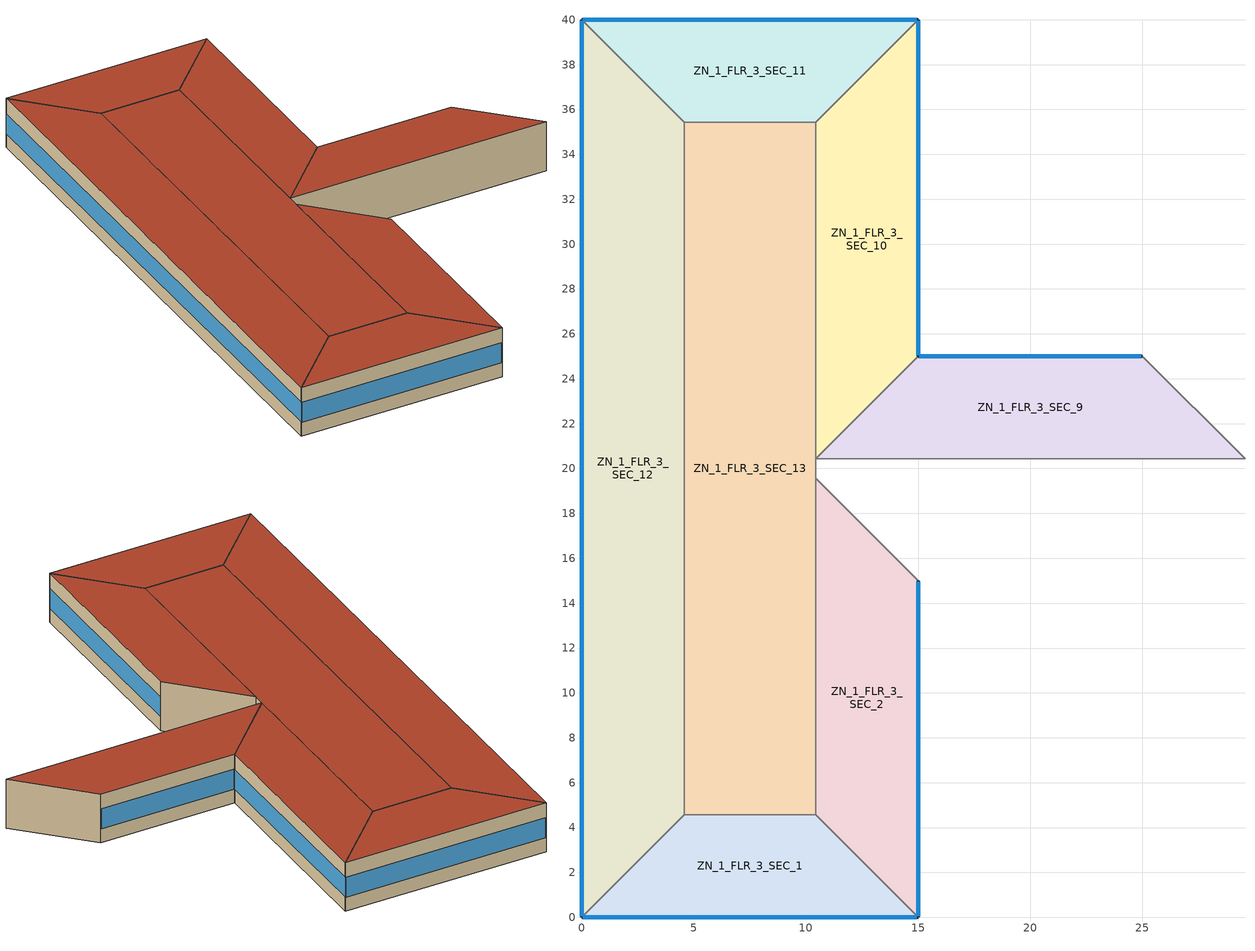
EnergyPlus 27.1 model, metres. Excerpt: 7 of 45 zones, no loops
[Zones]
ZN_1_FLR_3_SEC_1
 floor to ZN_1_FLR_2_SEC_1 (INT-FLOOR-TOPSIDE): 4.57,4.57 10.43,4.57 15,0 0,0 z7.6
 wall outside (ASHRAE 90.1-2004_Sec 5.5-5_Steel-Framed_Ext-wall): 0,0 15,0 z7.6:11.4
 wall to ZN_1_FLR_3_SEC_2 (ASHRAE 90.1-2004_Sec 5.5-5_Interior Wall_Int-Wall): 15,0 10.43,4.57 z7.6:11.4
 wall to ZN_1_FLR_3_SEC_13 (ASHRAE 90.1-2004_Sec 5.5-5_Interior Wall_Int-Wall): 10.43,4.57 4.57,4.57 z7.6:11.4
 wall to ZN_1_FLR_3_SEC_12 (ASHRAE 90.1-2004_Sec 5.5-5_Interior Wall_Int-Wall): 4.57,4.57 0,0 z7.6:11.4
 window (ASHRAE 90.1-2004_Sec 5.5-5_0.3_0.4_fixed_south_window): 0.05,0 14.95,0 z8.7:10.23
 roof outside (ASHRAE 90.1-2004_Sec 5.5-5_IEAD_Roof): 0,0 15,0 10.43,4.57 4.57,4.57 z11.4
ZN_1_FLR_3_SEC_2
 floor to ZN_1_FLR_2_SEC_2 (INT-FLOOR-TOPSIDE): 10.43,19.57 15,15 15,0 10.43,4.57 z7.6
 wall outside (ASHRAE 90.1-2004_Sec 5.5-5_Steel-Framed_Ext-wall): 15,0 15,15 z7.6:11.4
 wall to ZN_1_FLR_3_SEC_3 (ASHRAE 90.1-2004_Sec 5.5-5_Interior Wall_Int-Wall): 15,15 10.43,19.57 z7.6:11.4
 wall to ZN_1_FLR_3_SEC_13 (ASHRAE 90.1-2004_Sec 5.5-5_Interior Wall_Int-Wall): 10.43,19.57 10.43,4.57 z7.6:11.4
 window (ASHRAE 90.1-2004_Sec 5.5-5_0.3_0.4_fixed_east_window): 15,0.05 15,14.95 z8.7:10.23
 roof outside (ASHRAE 90.1-2004_Sec 5.5-5_IEAD_Roof): 10.43,4.57 15,0 15,15 10.43,19.57 z11.4
ZN_1_FLR_3_SEC_9
 floor to ZN_1_FLR_2_SEC_9 (INT-FLOOR-TOPSIDE): 15,25 25,25 29.57,20.43 10.43,20.43 z7.6
 wall outside (ASHRAE 90.1-2004_Sec 5.5-5_Steel-Framed_Ext-wall): 25,25 15,25 z7.6:11.4
 wall to ZN_1_FLR_3_SEC_14 (ASHRAE 90.1-2004_Sec 5.5-5_Interior Wall_Int-Wall): 10.43,20.43 29.57,20.43 z7.6:11.4
 wall to ZN_1_FLR_3_SEC_8 (ASHRAE 90.1-2004_Sec 5.5-5_Interior Wall_Int-Wall): 29.57,20.43 25,25 z7.6:11.4
 wall to ZN_1_FLR_3_SEC_10 (ASHRAE 90.1-2004_Sec 5.5-5_Interior Wall_Int-Wall): 15,25 10.43,20.43 z7.6:11.4
 window (ASHRAE 90.1-2004_Sec 5.5-5_0.3_0.4_fixed_north_window): 24.95,25 15.05,25 z8.7:10.24
 roof outside (ASHRAE 90.1-2004_Sec 5.5-5_IEAD_Roof): 10.43,20.43 29.57,20.43 25,25 15,25 z11.4
ZN_1_FLR_3_SEC_10
 floor to ZN_1_FLR_2_SEC_10 (INT-FLOOR-TOPSIDE): 10.43,35.43 15,40 15,25 10.43,20.43 z7.6
 wall outside (ASHRAE 90.1-2004_Sec 5.5-5_Steel-Framed_Ext-wall): 15,25 15,40 z7.6:11.4
 wall to ZN_1_FLR_3_SEC_11 (ASHRAE 90.1-2004_Sec 5.5-5_Interior Wall_Int-Wall): 15,40 10.43,35.43 z7.6:11.4
 wall to ZN_1_FLR_3_SEC_13 (ASHRAE 90.1-2004_Sec 5.5-5_Interior Wall_Int-Wall): 10.43,35.43 10.43,20.43 z7.6:11.4
 window (ASHRAE 90.1-2004_Sec 5.5-5_0.3_0.4_fixed_east_window): 15,25.05 15,39.95 z8.7:10.23
 roof outside (ASHRAE 90.1-2004_Sec 5.5-5_IEAD_Roof): 10.43,20.43 15,25 15,40 10.43,35.43 z11.4
ZN_1_FLR_3_SEC_11
 floor to ZN_1_FLR_2_SEC_11 (INT-FLOOR-TOPSIDE): 0,40 15,40 10.43,35.43 4.57,35.43 z7.6
 wall outside (ASHRAE 90.1-2004_Sec 5.5-5_Steel-Framed_Ext-wall): 15,40 0,40 z7.6:11.4
 wall to ZN_1_FLR_3_SEC_13 (ASHRAE 90.1-2004_Sec 5.5-5_Interior Wall_Int-Wall): 4.57,35.43 10.43,35.43 z7.6:11.4
 wall to ZN_1_FLR_3_SEC_12 (ASHRAE 90.1-2004_Sec 5.5-5_Interior Wall_Int-Wall): 0,40 4.57,35.43 z7.6:11.4
 window (ASHRAE 90.1-2004_Sec 5.5-5_0.3_0.4_fixed_north_window): 14.95,40 0.05,40 z8.7:10.23
 roof outside (ASHRAE 90.1-2004_Sec 5.5-5_IEAD_Roof): 4.57,35.43 10.43,35.43 15,40 0,40 z11.4
ZN_1_FLR_3_SEC_12
 floor to ZN_1_FLR_2_SEC_12 (INT-FLOOR-TOPSIDE): 0,40 4.57,35.43 4.57,4.57 0,0 z7.6
 wall outside (ASHRAE 90.1-2004_Sec 5.5-5_Steel-Framed_Ext-wall): 0,40 0,0 z7.6:11.4
 wall to ZN_1_FLR_3_SEC_13 (ASHRAE 90.1-2004_Sec 5.5-5_Interior Wall_Int-Wall): 4.57,4.57 4.57,35.43 z7.6:11.4
 window (ASHRAE 90.1-2004_Sec 5.5-5_0.3_0.4_fixed_west_window): 0,39.95 0,0.05 z8.7:10.22
 roof outside (ASHRAE 90.1-2004_Sec 5.5-5_IEAD_Roof): 0,0 4.57,4.57 4.57,35.43 0,40 z11.4
ZN_1_FLR_3_SEC_13
 floor to ZN_1_FLR_2_SEC_13 (INT-FLOOR-TOPSIDE): 4.57,35.43 10.43,35.43 10.43,4.57 4.57,4.57 z7.6
 wall to ZN_1_FLR_3_SEC_14 (ASHRAE 90.1-2004_Sec 5.5-5_Interior Wall_Int-Wall): 10.43,19.57 10.43,20.43 z7.6:11.4
 roof outside (ASHRAE 90.1-2004_Sec 5.5-5_IEAD_Roof): 4.57,4.57 10.43,4.57 10.43,35.43 4.57,35.43 z11.4
[Building]
45 zone PVAV: North Axis {deg}=0; Terrain=City; Loads Convergence Tolerance Value {W}=0.04; Temperature Convergence Tolerance Value {deltaC}=0.2; Solar Distribution=FullInteriorAndExterior; Maximum Number of Warmup Days=25; Minimum Number of Warmup Days=6
[Site:Location]
CHICAGO_IL_USA TMY2-94846: Latitude {deg}=41.78; Longitude {deg}=-87.75; Time Zone {hr}=-6; Elevation {m}=190
[Site:GroundTemperature:BuildingSurface]
19.96, 19.94, 19.99, 20.04, 20.09, 20.17, 20.21, 20.24, 20.23, 20.2, 20.17, 20.12
[Site:WaterMainsTemperature]
Calculation Method=Correlation; Annual Average Outdoor Air Temperature {C}=9.69; Maximum Difference In Monthly Average Outdoor Air Temperatures {deltaC}=28.1
[SizingPeriod:DesignDay] Day of Month=21; Humidity Condition Type=Wetbulb; Barometric Pressure {Pa}=99063; Rain Indicator=No; Snow Indicator=No; Daylight Saving Time Indicator=No; Solar Model Indicator=ASHRAEClearSky
Name | Month | Day Type | Maximum Dry-Bulb Temperature {C} | Daily Dry-Bulb Temperature Range {deltaC} | Wetbulb or DewPoint at Maximum Dry-Bulb {C} | Wind Speed {m/s} | Wind Direction {deg} | Sky Clearness
CHICAGO Ann Htg 99.6% Condns DB | 1 | WinterDesignDay | -20.6 | 0 | -20.6 | 4.9 | 270 | 0
CHICAGO Ann Clg .4% Condns DB=>MWB | 7 | SummerDesignDay | 33.2 | 10.7 | 23.8 | 5.3 | 230 | 1
[WindowMaterial:Glazing] Optical Data Type=SpectralAverage; Thickness {m}=0.003; Infrared Transmittance at Normal Incidence=0; Front Side Infrared Hemispherical Emissivity=0.85; Back Side Infrared Hemispherical Emissivity=0.85
Name | Solar Transmittance at Normal Incidence | Front Side Solar Reflectance at Normal Incidence | Back Side Solar Reflectance at Normal Incidence | Visible Transmittance at Normal Incidence | Front Side Visible Reflectance at Normal Incidence | Back Side Visible Reflectance at Normal Incidence | Conductivity {W/m-K}
Theoretical Glass [84] | 0.5514 | 0.3986 | 0.3986 | 0.6787 | 0.2713 | 0.2713 | 2.3984
Theoretical Glass [85] | 0.6459 | 0.3041 | 0.3041 | 0.7793 | 0.1707 | 0.1707 | 2.3512
[WindowMaterial:Gas]
AIR 6MM: Gas Type=Air; Thickness {m}=0.0063
[Material] Thermal Absorptance=0.9
Name | Roughness | Thickness {m} | Conductivity {W/m-K} | Density {kg/m3} | Specific Heat {J/kg-K} | Solar Absorptance | Visible Absorptance
Roof Membrane | VeryRough | 0.0095 | 0.16 | 1121.29 | 1460 | 0.7 | 0.7
Roof Insulation | MediumRough | 0.125 | 0.049 | 265 | 836.8 | 0.7 | 0.7
Metal Decking | MediumSmooth | 0.0015 | 45.006 | 7680 | 418.4 | 0.7 | 0.3
GP01 1/2 GYPSUM | Smooth | 0.0127 | 0.16 | 800 | 1090 | 0.7 | 0.5
Wall Insulation [7] | MediumRough | 0.0683 | 0.045 | 265 | 836.8 | 0.7 | 0.7
1/2IN Gypsum | Smooth | 0.0127 | 0.16 | 784.9 | 830 | 0.92 | 0.92
Std Wood 6inch | MediumSmooth | 0.15 | 0.12 | 540 | 1210 | 0.7 | 0.7
Std MAT-CC05 4  MW CONCRETE | Rough | 0.1 | 0.858 | 1968 | 836.8 | 0.7 | 0.2
[Material:NoMass]
Name | Roughness | Thermal Resistance {m2-K/W} | Thermal Absorptance | Solar Absorptance | Visible Absorptance
MAT-SHEATH | Rough | 0.3626 | 0.9 | 0.7 | 0.7
AIR | Smooth | 0.2515 | 0.8 | 0.5 | 0.5
Std CP02 CARPET PAD | VeryRough | 0.21648 | 0.9 | 0.7 | 0.8
[Construction]
InteriorFurnishings: Std Wood 6inch
INT-FLOOR-TOPSIDE: Std MAT-CC05 4  MW CONCRETE, Std CP02 CARPET PAD
ASHRAE 90.1-2004_Sec 5.5-5_0.3_0.4_fixed_south_window; ASHRAE 90.1-2004_Sec 5.5-5_0.3_0.4_fixed_east_window; ASHRAE 90.1-2004_Sec 5.5-5_0.3_0.4_fixed_west_window: Theoretical Glass [84], AIR 6MM, Theoretical Glass [84]
ASHRAE 90.1-2004_Sec 5.5-5_0.3_0.4_fixed_north_window: Theoretical Glass [85], AIR 6MM, Theoretical Glass [85]
ASHRAE 90.1-2004_Sec 5.5-5_IEAD_Roof: Roof Membrane, Roof Insulation, Metal Decking
ASHRAE 90.1-2004_Sec 5.5-5_Interior Wall_Int-Wall: GP01 1/2 GYPSUM, GP01 1/2 GYPSUM
ASHRAE 90.1-2004_Sec 5.5-5_Steel-Framed_Ext-wall: MAT-SHEATH, Wall Insulation [7], 1/2IN Gypsum
[Zone] Type=1; Multiplier=1; Ceiling Height {m}=3.8; Floor Area {m2}=autocalculate; Part of Total Floor Area=YES
Name | Volume {m3}
ZN_1_FLR_3_SEC_1; ZN_1_FLR_3_SEC_11 | 181.1274
ZN_1_FLR_3_SEC_2; ZN_1_FLR_3_SEC_10 | 260.49
ZN_1_FLR_3_SEC_9 | 253.0226
ZN_1_FLR_3_SEC_12 | 615.2774
ZN_1_FLR_3_SEC_13 | 687.1905
[Daylighting:Controls] Daylighting Method=SplitFlux; Lighting Control Type=Stepped; Minimum Input Power Fraction for Continuous or ContinuousOff Dimming Control=0.3; Minimum Light Output Fraction for Continuous or ContinuousOff Dimming Control=0.2; Number of Stepped Control Steps=3; Probability Lighting will be Reset When Needed in Manual Stepped Control=1; Glare Calculation Azimuth Angle of View Direction Clockwise from Zone y-Axis {deg}=180; Maximum Allowable Discomfort Glare Index=20; Fraction of Lights Controlled by Reference Point 1=1; Illuminance Setpoint at Reference Point 1 {lux}=398.26
Name | Zone or Space | Glare Calculation Daylighting Reference Point | Daylighting Reference Point 1
ZN_1_FLR_3_SEC_1_DaylCtrl | ZN_1_FLR_3_SEC_1 | ZN_1_FLR_3_SEC_1_DaylRefPt1 | ZN_1_FLR_3_SEC_1_DaylRefPt1
ZN_1_FLR_3_SEC_2_DaylCtrl | ZN_1_FLR_3_SEC_2 | ZN_1_FLR_3_SEC_2_DaylRefPt1 | ZN_1_FLR_3_SEC_2_DaylRefPt1
ZN_1_FLR_3_SEC_9_DaylCtrl | ZN_1_FLR_3_SEC_9 | ZN_1_FLR_3_SEC_9_DaylRefPt1 | ZN_1_FLR_3_SEC_9_DaylRefPt1
ZN_1_FLR_3_SEC_10_DaylCtrl | ZN_1_FLR_3_SEC_10 | ZN_1_FLR_3_SEC_10_DaylRefPt1 | ZN_1_FLR_3_SEC_10_DaylRefPt1
ZN_1_FLR_3_SEC_11_DaylCtrl | ZN_1_FLR_3_SEC_11 | ZN_1_FLR_3_SEC_11_DaylRefPt1 | ZN_1_FLR_3_SEC_11_DaylRefPt1
ZN_1_FLR_3_SEC_12_DaylCtrl | ZN_1_FLR_3_SEC_12 | ZN_1_FLR_3_SEC_12_DaylRefPt1 | ZN_1_FLR_3_SEC_12_DaylRefPt1
[InternalMass] Construction=InteriorFurnishings
Name | Zone or ZoneList | Surface Area {m2}
ZN_1_FLR_3_SEC_1_InternalMass_1 | ZN_1_FLR_3_SEC_1 | 95.3302
ZN_1_FLR_3_SEC_2_InternalMass_1 | ZN_1_FLR_3_SEC_2 | 137.1
ZN_1_FLR_3_SEC_9_InternalMass_1 | ZN_1_FLR_3_SEC_9 | 133.1698
ZN_1_FLR_3_SEC_10_InternalMass_1 | ZN_1_FLR_3_SEC_10 | 137.1
ZN_1_FLR_3_SEC_11_InternalMass_1 | ZN_1_FLR_3_SEC_11 | 95.3302
ZN_1_FLR_3_SEC_12_InternalMass_1 | ZN_1_FLR_3_SEC_12 | 323.8302
ZN_1_FLR_3_SEC_13_InternalMass_1 | ZN_1_FLR_3_SEC_13 | 361.6792
[ZoneInfiltration:DesignFlowRate] Schedule=INFIL_SCH; Design Flow Rate Calculation Method=Flow/Zone; Constant Term Coefficient=1; Temperature Term Coefficient=0; Velocity Term Coefficient=0; Velocity Squared Term Coefficient=0
Name | Zone or ZoneList or Space or SpaceList | Design Flow Rate {m3/s}
ZN_1_FLR_3_SEC_1_Infiltration | ZN_1_FLR_3_SEC_1 | 0.0252
ZN_1_FLR_3_SEC_2_Infiltration | ZN_1_FLR_3_SEC_2 | 0.0362
ZN_1_FLR_3_SEC_9_Infiltration | ZN_1_FLR_3_SEC_9 | 0.0351
ZN_1_FLR_3_SEC_10_Infiltration | ZN_1_FLR_3_SEC_10 | 0.0362
ZN_1_FLR_3_SEC_11_Infiltration | ZN_1_FLR_3_SEC_11 | 0.0252
ZN_1_FLR_3_SEC_12_Infiltration | ZN_1_FLR_3_SEC_12 | 0.0855
ZN_1_FLR_3_SEC_13_Infiltration | ZN_1_FLR_3_SEC_13 | 0.0954
[People] Number of People Schedule=BLDG_OCC_SCH; Number of People Calculation Method=People; Fraction Radiant=0.3; Sensible Heat Fraction=AUTOCALCULATE; Activity Level Schedule=ACTIVITY_SCH; Enable ASHRAE 55 Comfort Warnings=No; Mean Radiant Temperature Calculation Type=EnclosureAveraged; Work Efficiency Schedule=WORK_EFF_SCH; Clothing Insulation Calculation Method=ClothingInsulationSchedule; Clothing Insulation Schedule=CLOTHING_SCH; Air Velocity Schedule=AIR_VELO_SCH; Thermal Comfort Model 1 Type=FANGER
Name | Zone or ZoneList or Space or SpaceList | Number of People
ZN_1_FLR_3_SEC_1 | ZN_1_FLR_3_SEC_1 | 1.8637
ZN_1_FLR_3_SEC_2 | ZN_1_FLR_3_SEC_2 | 2.6803
ZN_1_FLR_3_SEC_9 | ZN_1_FLR_3_SEC_9 | 2.6035
ZN_1_FLR_3_SEC_10 | ZN_1_FLR_3_SEC_10 | 2.6803
ZN_1_FLR_3_SEC_11 | ZN_1_FLR_3_SEC_11 | 1.8637
ZN_1_FLR_3_SEC_12 | ZN_1_FLR_3_SEC_12 | 6.3309
ZN_1_FLR_3_SEC_13 | ZN_1_FLR_3_SEC_13 | 7.0708
[Lights] Schedule=BLDG_LIGHT_SCH; Design Level Calculation Method=LightingLevel; Return Air Fraction=0; Fraction Radiant=0.2; Fraction Visible=0.2; Fraction Replaceable=1; Return Air Fraction Calculated from Plenum Temperature=No
Name | Zone or ZoneList or Space or SpaceList | Lighting Level {W}
ZN_1_FLR_3_SEC_1_Lights | ZN_1_FLR_3_SEC_1 | 512.8765
ZN_1_FLR_3_SEC_2_Lights | ZN_1_FLR_3_SEC_2 | 737.598
ZN_1_FLR_3_SEC_9_Lights | ZN_1_FLR_3_SEC_9 | 716.4535
ZN_1_FLR_3_SEC_10_Lights | ZN_1_FLR_3_SEC_10 | 737.598
ZN_1_FLR_3_SEC_11_Lights | ZN_1_FLR_3_SEC_11 | 512.8765
ZN_1_FLR_3_SEC_12_Lights | ZN_1_FLR_3_SEC_12 | 1742.21
ZN_1_FLR_3_SEC_13_Lights | ZN_1_FLR_3_SEC_13 | 1945.83
[ElectricEquipment] Schedule=BLDG_EQUIP_SCH; Design Level Calculation Method=EquipmentLevel; Fraction Latent=0; Fraction Radiant=0.5; Fraction Lost=0
Name | Zone or ZoneList or Space or SpaceList | Design Level {W}
ZN_1_FLR_3_SEC_1_MiscPlug_Equip | ZN_1_FLR_3_SEC_1 | 374.6477
ZN_1_FLR_3_SEC_2_MiscPlug_Equip | ZN_1_FLR_3_SEC_2 | 538.803
ZN_1_FLR_3_SEC_9_MiscPlug_Equip | ZN_1_FLR_3_SEC_9 | 523.3573
ZN_1_FLR_3_SEC_10_MiscPlug_Equip | ZN_1_FLR_3_SEC_10 | 538.803
ZN_1_FLR_3_SEC_11_MiscPlug_Equip | ZN_1_FLR_3_SEC_11 | 374.6477
ZN_1_FLR_3_SEC_12_MiscPlug_Equip | ZN_1_FLR_3_SEC_12 | 1272.65
ZN_1_FLR_3_SEC_13_MiscPlug_Equip | ZN_1_FLR_3_SEC_13 | 1421.4
[Schedule:Compact]
BLDG_LIGHT_SCH: Through: 12/31, For: Weekdays, Until: 05:00, 0.05, Until: 07:00, 0.1, Until: 08:00, 0.3, Until: 17:00, 0.9, Until: 18:00, 0.5, Until: 20:00, 0.3, Until: 22:00, 0.2, Until: 23:00, 0.1, Until: 24:00, 0.05, For: SummerDesignDay, Until: 24:00, 1, For: Saturday, Until: 06:00, 0.05, Until: 08:00, 0.1, Until: 12:00, 0.3, Until: 17:00, 0.15, Until: 24:00, 0.05, For: WinterDesignDay, Until: 24:00, 0, For: Sunday Holidays AllOtherDays, Until: 24:00, 0.05
BLDG_EQUIP_SCH: Through: 12/31, For: Weekdays, Until: 08:00, 0.4, Until: 12:00, 0.9, Until: 13:00, 0.8, Until: 17:00, 0.9, Until: 18:00, 0.5, Until: 24:00, 0.4, For: SummerDesignDay, Until: 24:00, 1, For: Saturday, Until: 06:00, 0.3, Until: 08:00, 0.4, Until: 12:00, 0.5, Until: 17:00, 0.35, Until: 24:00, 0.3, For: WinterDesignDay, Until: 24:00, 0, For: Sunday Holidays AllOtherDays, Until: 24:00, 0.3
BLDG_OCC_SCH: Through: 12/31, For: Weekdays, Until: 06:00, 0, Until: 07:00, 0.1, Until: 08:00, 0.2, Until: 12:00, 0.95, Until: 13:00, 0.5, Until: 17:00, 0.95, Until: 18:00, 0.3, Until: 22:00, 0.1, Until: 24:00, 0.05, For: SummerDesignDay, Until: 06:00, 0, Until: 22:00, 1, Until: 24:00, 0.05, For: Saturday, Until: 06:00, 0, Until: 08:00, 0.1, Until: 12:00, 0.3, Until: 17:00, 0.1, Until: 19:00, 0.05, Until: 24:00, 0, For: WinterDesignDay, Until: 24:00, 0, For: Sunday Holidays AllOtherDays, Until: 06:00, 0, Until: 18:00, 0.05, Until: 24:00, 0
ACTIVITY_SCH: Through: 12/31, For: AllDays, Until: 24:00, 120
WORK_EFF_SCH: Through: 12/31, For: AllDays, Until: 24:00, 0
AIR_VELO_SCH: Through: 12/31, For: AllDays, Until: 24:00, 0.2
CLOTHING_SCH: Through: 04/30, For: AllDays, Until: 24:00, 1, Through: 09/30, For: AllDays, Until: 24:00, 0.5, Through: 12/31, For: AllDays, Until: 24:00, 1
INFIL_SCH: Through: 12/31, For: Weekdays SummerDesignDay, Until: 06:00, 1, Until: 22:00, 0, Until: 24:00, 1, For: Saturday WinterDesignDay, Until: 06:00, 1, Until: 18:00, 0, Until: 24:00, 1, For: Sunday Holidays AllOtherDays, Until: 24:00, 1
